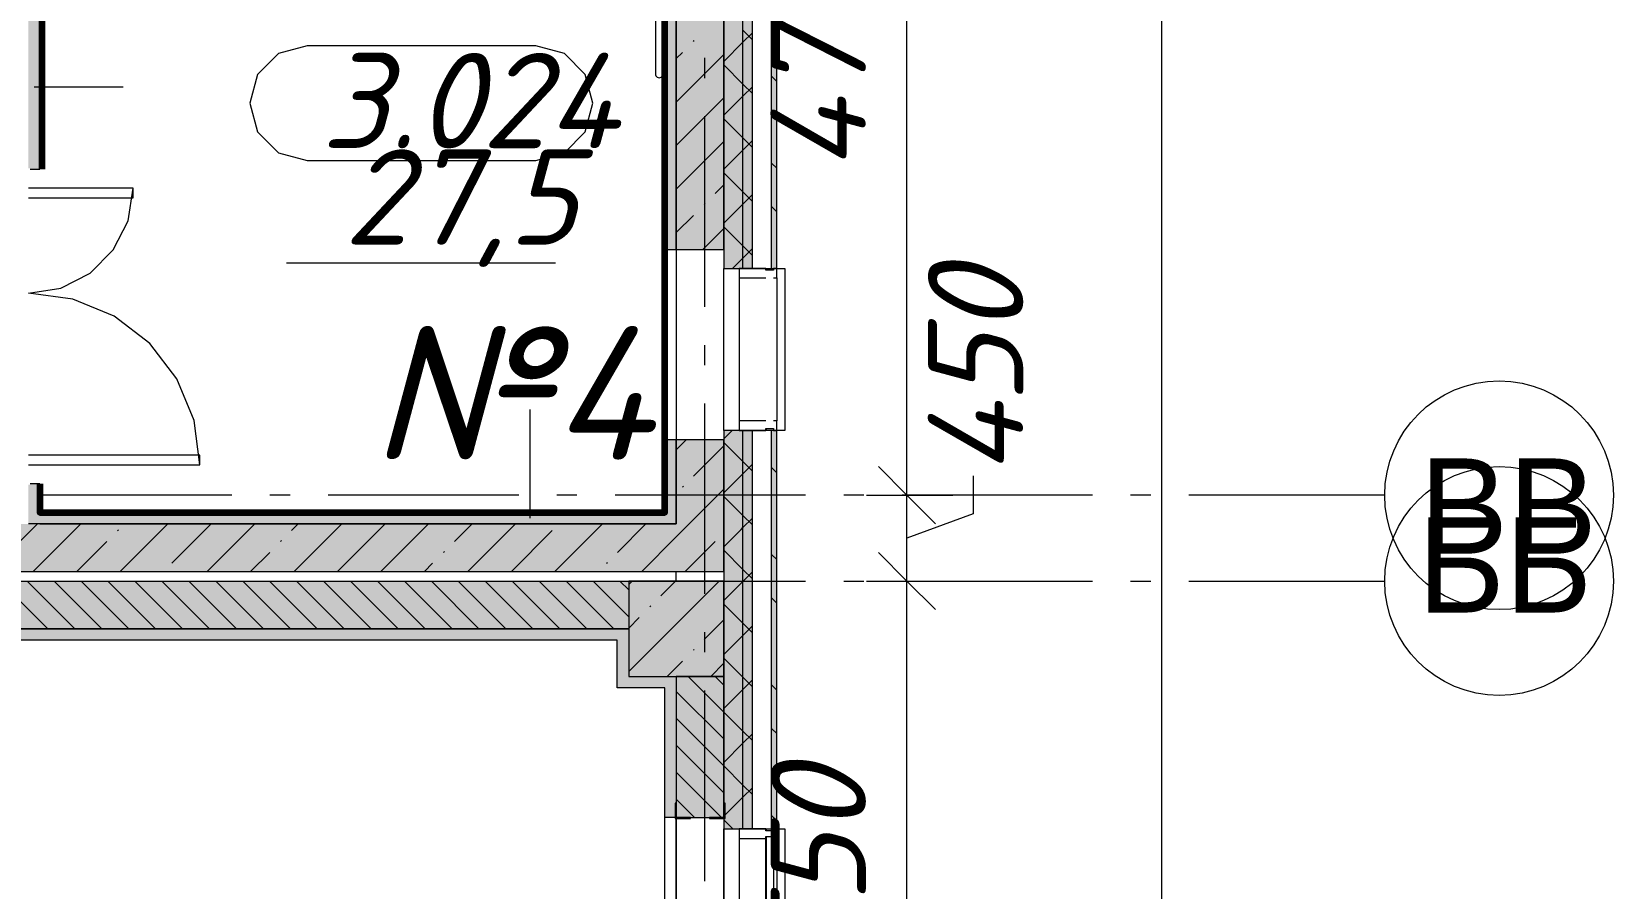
# Model space of a CAD drawing. Header units: millimetres. Extents: x -537608 to 253996, y -217170 to 186033.
# Drawn here: x -216910 to -208608, y 138509 to 143003 of the extents above; entities that cross this region are included whole.
import ezdxf

# ---------------------------------------------------------------- set-up
doc = ezdxf.new("R2010")
doc.units = ezdxf.units.MM
doc.layers.add('16) Лак 1.6м', color=160, linetype='Continuous', lineweight=90)
doc.layers.add('PDF _Геометрия', color=7, linetype='Continuous')
doc.layers.add('PDF _Текст', color=7, linetype='Continuous')
doc.layers.add('PDF _Сплошная заливка', color=7, linetype='Continuous', true_color=0xffffff)
doc.styles.add('PDF ArialMT', font='arial.ttf')
doc.styles.add('PDF ISOCPEUR Italic', font='isocpeui.ttf')

msp = doc.modelspace()

# ---------------------------------------------------------------- hatches: boundary and pattern name
at = {"layer": 'PDF _Сплошная заливка', "transparency": 33554559}
h = msp.add_hatch(color=256, dxfattribs=at)
h.paths.add_polyline_path([(-212999.1964, 140391.2579), (-212999.1964, 140911.2581), (-213026.1966, 140911.2581), (-213026.1966, 140391.2579)], flags=0)
h.paths.add_polyline_path([(-213026.1966, 141761.2576), (-212999.1964, 141761.2576), (-212999.1964, 149311.2565), (-213026.1966, 149311.2565), (-213026.1966, 143549.4642)], flags=0)
h.paths.add_polyline_path([(-212999.1964, 162961.253), (-212999.1964, 164261.2537), (-213026.1966, 164261.2537), (-213026.1966, 162961.253)], flags=0)
h.paths.add_polyline_path([(-212999.1964, 165961.2517), (-212999.1964, 167261.2524), (-213026.1966, 167261.2524), (-213026.1966, 165961.2517)], flags=0)
h.paths.add_polyline_path([(-212999.1964, 168961.2525), (-212999.1964, 170261.2532), (-213026.1966, 170261.2532), (-213026.1966, 168961.2525)], flags=0)
h.paths.add_polyline_path([(-213026.1966, 171961.2511), (-212999.1964, 171961.2511), (-212999.1964, 173161.2514), (-213026.1966, 173161.2514)], flags=0)
h.paths.add_polyline_path([(-212999.1964, 174861.2493), (-212999.1964, 179270.9029), (-213026.1966, 179270.9029), (-213026.1966, 174861.2493)], flags=0)
h = msp.add_hatch(color=256, dxfattribs=at)
h.paths.add_polyline_path([(-213176.1955, 140391.2579), (-213126.1959, 140391.2579), (-213126.1959, 140911.2581), (-213176.1955, 140911.2581), (-213176.1955, 140717.6694)], flags=0)
h.paths.add_polyline_path([(-213176.1955, 141761.2576), (-213126.1959, 141761.2576), (-213126.1959, 149311.2565), (-213176.1955, 149311.2565), (-213176.1955, 143549.4642)], flags=0)
h.paths.add_polyline_path([(-213176.1955, 162961.253), (-213126.1959, 162961.253), (-213126.1959, 164261.2537), (-213176.1955, 164261.2537), (-213176.1955, 163372.0366)], flags=0)
h.paths.add_polyline_path([(-213176.1955, 165961.2517), (-213126.1959, 165961.2517), (-213126.1959, 167261.2524), (-213176.1955, 167261.2524), (-213176.1955, 166203.8314)], flags=0)
h.paths.add_polyline_path([(-213176.1955, 168961.2525), (-213126.1959, 168961.2525), (-213126.1959, 170261.2532), (-213176.1955, 170261.2532), (-213176.1955, 169035.6284)], flags=0)
h.paths.add_polyline_path([(-213126.1959, 171961.2511), (-213126.1959, 173161.2514), (-213176.1955, 173161.2514), (-213176.1955, 171961.2511)], flags=0)
h.paths.add_polyline_path([(-213176.1955, 174861.2493), (-213126.1959, 174861.2493), (-213126.1959, 179120.9023), (-213176.1955, 179120.9023), (-213176.1955, 177531.0151)], flags=0)
h = msp.add_hatch(color=256, dxfattribs=at)
h.paths.add_polyline_path([(-213238.0699, 140391.2579), (-213176.1955, 140391.2579), (-213176.1955, 140911.2581), (-213276.196, 140911.2581), (-213276.196, 140391.2579)], flags=0)
h.paths.add_polyline_path([(-213238.0699, 141761.2576), (-213176.1955, 141761.2576), (-213176.1955, 149311.2565), (-213276.196, 149311.2565), (-213276.196, 141761.2576)], flags=0)
h.paths.add_polyline_path([(-213176.1955, 162961.253), (-213176.1955, 164261.2537), (-213276.196, 164261.2537), (-213276.196, 162961.253), (-213238.0699, 162961.253)], flags=0)
h.paths.add_polyline_path([(-213176.1955, 165961.2517), (-213176.1955, 167261.2524), (-213276.196, 167261.2524), (-213276.196, 165961.2517), (-213238.0699, 165961.2517)], flags=0)
h.paths.add_polyline_path([(-213176.1955, 168961.2525), (-213176.1955, 170261.2532), (-213276.196, 170261.2532), (-213276.196, 168961.2525), (-213238.0699, 168961.2525)], flags=0)
h.paths.add_polyline_path([(-213238.0699, 171961.2511), (-213176.1955, 171961.2511), (-213176.1955, 173161.2514), (-213276.196, 173161.2514), (-213276.196, 171961.2511)], flags=0)
h.paths.add_polyline_path([(-213276.196, 174861.2493), (-213176.1955, 174861.2493), (-213176.1955, 179020.9019), (-213276.196, 179020.9019), (-213276.196, 174870.9032)], flags=0)
at = {"layer": 'PDF _Сплошная заливка', "true_color": 0x56bc34, "transparency": 33554559}
h = msp.add_hatch(color=85, dxfattribs=at)
h.paths.add_polyline_path([(-216926.1955, 140421.2571), (-216866.1969, 140421.2571), (-216866.1969, 140631.2573), (-216918.1951, 140631.2573), (-216918.1951, 140626.2577), (-216926.1955, 140626.2577)], flags=0)
h.paths.add_polyline_path([(-216918.1951, 142281.2572), (-216866.1969, 142281.2572), (-216866.1969, 148521.2561), (-216926.1955, 148521.2561), (-216926.1481, 142286.258), (-216918.1951, 142286.258)], flags=0)
at = {"layer": 'PDF _Сплошная заливка', "transparency": 33554559}
h = msp.add_hatch(color=256, dxfattribs=at)
h.paths.add_polyline_path([(-213526.1963, 140171.2573), (-213276.196, 140171.2573), (-213276.196, 140861.2579), (-213526.1963, 140861.2579), (-213526.1963, 140421.2571)], flags=0)
h.paths.add_polyline_path([(-213276.196, 141861.2569), (-213276.196, 148521.2561), (-213526.1963, 148521.2561), (-213526.1963, 141861.2569)], flags=0)
at = {"layer": 'PDF _Сплошная заливка', "true_color": 0x56bc34, "transparency": 33554559}
h = msp.add_hatch(color=85, dxfattribs=at)
h.paths.add_polyline_path([(-213586.1959, 140421.2571), (-213526.1963, 140421.2571), (-213526.1963, 140861.2579), (-213586.1959, 140861.2579), (-213586.1959, 140481.2579)], flags=0)
h.paths.add_polyline_path([(-213586.1959, 141861.2569), (-213526.1963, 141861.2569), (-213526.1963, 148461.2554), (-213586.1959, 148461.2554), (-213586.1959, 143549.4642)], flags=0)
msp.add_hatch(color=85, dxfattribs=at).paths.add_polyline_path([(-213586.1959, 140421.2571), (-213586.1959, 140481.2579), (-216866.1969, 140481.2579), (-216866.1969, 140421.2571), (-214072.9389, 140421.2571)])
at = {"layer": 'PDF _Сплошная заливка', "transparency": 33554559}
for points in [[(-213526.1963, 140171.2573), (-213526.1963, 140421.2571), (-217176.1964, 140421.2571), (-217176.1964, 140171.2573), (-214072.9389, 140171.2573)], [(-213776.1962, 139871.2588), (-213776.1962, 140121.2581), (-220776.1952, 140121.2581), (-220776.1952, 139871.2588), (-214072.9389, 139871.2588)], [(-213776.1962, 139621.2568), (-213276.196, 139621.2568), (-213276.196, 140121.2581), (-213776.1962, 140121.2581), (-213776.1962, 139871.2588)]]:
    msp.add_hatch(color=256, dxfattribs=at).paths.add_polyline_path(points)
h = msp.add_hatch(color=256, dxfattribs=at)
h.paths.add_polyline_path([(-213276.196, 91321.2663), (-213176.1955, 91321.2663), (-213176.1955, 92211.2671), (-213276.196, 92211.2671), (-213276.196, 91421.2666)], flags=0)
h.paths.add_polyline_path([(-213238.0699, 93911.265), (-213176.1955, 93911.265), (-213176.1955, 95106.2662), (-213276.196, 95106.2662), (-213276.196, 93911.265)], flags=0)
h.paths.add_polyline_path([(-213276.196, 96806.2641), (-213176.1955, 96806.2641), (-213176.1955, 98106.2648), (-213276.196, 98106.2648)], flags=0)
h.paths.add_polyline_path([(-213238.0699, 99806.2649), (-213176.1955, 99806.2649), (-213176.1955, 101111.2648), (-213276.196, 101111.2648), (-213276.196, 99806.2649)], flags=0)
h.paths.add_polyline_path([(-213276.196, 102811.2649), (-213176.1955, 102811.2649), (-213176.1955, 104121.2638), (-213276.196, 104121.2638), (-213276.196, 103904.3215)], flags=0)
h.paths.add_polyline_path([(-213276.196, 105821.264), (-213176.1955, 105821.264), (-213176.1955, 107121.2647), (-213276.196, 107121.2647), (-213276.196, 106736.1164)], flags=0)
h.paths.add_polyline_path([(-213276.196, 108821.2626), (-213176.1955, 108821.2626), (-213176.1955, 110121.2633), (-213276.196, 110121.2633), (-213276.196, 109567.9133)], flags=0)
h.paths.add_polyline_path([(-213238.0699, 111821.2633), (-213176.1955, 111821.2633), (-213176.1955, 113121.2619), (-213276.196, 113121.2619), (-213276.196, 111821.2633)], flags=0)
h.paths.add_polyline_path([(-213238.0699, 114821.262), (-213176.1955, 114821.262), (-213176.1955, 116121.2606), (-213276.196, 116121.2606), (-213276.196, 114821.262)], flags=0)
h.paths.add_polyline_path([(-213238.0699, 117821.2606), (-213176.1955, 117821.2606), (-213176.1955, 119121.2613), (-213276.196, 119121.2613), (-213276.196, 117821.2606)], flags=0)
h.paths.add_polyline_path([(-213238.0699, 120821.2614), (-213176.1955, 120821.2614), (-213176.1955, 122121.2599), (-213276.196, 122121.2599), (-213276.196, 120821.2614)], flags=0)
h.paths.add_polyline_path([(-213276.196, 123821.2601), (-213176.1955, 123821.2601), (-213176.1955, 125121.2596), (-213276.196, 125121.2596)], flags=0)
h.paths.add_polyline_path([(-213276.196, 126821.2597), (-213176.1955, 126821.2597), (-213176.1955, 128121.2594), (-213276.196, 128121.2594), (-213276.196, 127266.638)], flags=0)
h.paths.add_polyline_path([(-213176.1955, 129821.2592), (-213176.1955, 131221.2592), (-213276.196, 131221.2592), (-213276.196, 129821.2592), (-213238.0699, 129821.2592)], flags=0)
h.paths.add_polyline_path([(-213276.196, 132921.2581), (-213176.1955, 132921.2581), (-213176.1955, 134013.0333), (-213276.196, 134013.0333)], flags=0)
h.paths.add_polyline_path([(-213276.196, 135713.0321), (-213176.1955, 135713.0321), (-213176.1955, 137121.2587), (-213276.196, 137121.2587), (-213276.196, 135771.2589)], flags=0)
h.paths.add_polyline_path([(-213276.196, 138821.2574), (-213176.1955, 138821.2574), (-213176.1955, 140391.2579), (-213276.196, 140391.2579), (-213276.196, 139301.7709)], flags=0)
h = msp.add_hatch(color=256, dxfattribs=at)
h.paths.add_polyline_path([(-213126.1959, 91271.2661), (-213126.1959, 92211.2671), (-213176.1955, 92211.2671), (-213176.1955, 91271.2661)], flags=0)
h.paths.add_polyline_path([(-213176.1955, 93911.265), (-213126.1959, 93911.265), (-213126.1959, 95106.2662), (-213176.1955, 95106.2662), (-213176.1955, 93993.0342)], flags=0)
h.paths.add_polyline_path([(-213126.1959, 96806.2641), (-213126.1959, 98106.2648), (-213176.1955, 98106.2648), (-213176.1955, 96806.2641)], flags=0)
h.paths.add_polyline_path([(-213126.1959, 99806.2649), (-213126.1959, 101111.2648), (-213176.1955, 101111.2648), (-213176.1955, 99806.2649)], flags=0)
h.paths.add_polyline_path([(-213126.1959, 102811.2649), (-213126.1959, 104121.2638), (-213176.1955, 104121.2638), (-213176.1955, 102811.2649)], flags=0)
h.paths.add_polyline_path([(-213126.1959, 105821.264), (-213126.1959, 107121.2647), (-213176.1955, 107121.2647), (-213176.1955, 105821.264)], flags=0)
h.paths.add_polyline_path([(-213126.1959, 108821.2626), (-213126.1959, 110121.2633), (-213176.1955, 110121.2633), (-213176.1955, 108821.2626)], flags=0)
h.paths.add_polyline_path([(-213126.1959, 111821.2633), (-213126.1959, 113121.2619), (-213176.1955, 113121.2619), (-213176.1955, 111821.2633)], flags=0)
h.paths.add_polyline_path([(-213176.1955, 114821.262), (-213126.1959, 114821.262), (-213126.1959, 116121.2606), (-213176.1955, 116121.2606), (-213176.1955, 115231.5051)], flags=0)
h.paths.add_polyline_path([(-213126.1959, 117821.2606), (-213126.1959, 119121.2613), (-213176.1955, 119121.2613), (-213176.1955, 117821.2606)], flags=0)
h.paths.add_polyline_path([(-213176.1955, 120821.2614), (-213126.1959, 120821.2614), (-213126.1959, 122121.2599), (-213176.1955, 122121.2599), (-213176.1955, 120895.0969)], flags=0)
h.paths.add_polyline_path([(-213126.1959, 123821.2601), (-213126.1959, 125121.2596), (-213176.1955, 125121.2596), (-213176.1955, 123821.2601)], flags=0)
h.paths.add_polyline_path([(-213176.1955, 126821.2597), (-213126.1959, 126821.2597), (-213126.1959, 128121.2594), (-213176.1955, 128121.2594), (-213176.1955, 127974.5862)], flags=0)
h.paths.add_polyline_path([(-213126.1959, 129821.2592), (-213126.1959, 131221.2592), (-213176.1955, 131221.2592), (-213176.1955, 129821.2592)], flags=0)
h.paths.add_polyline_path([(-213126.1959, 132921.2581), (-213126.1959, 134013.0333), (-213176.1955, 134013.0333), (-213176.1955, 132921.2581)], flags=0)
h.paths.add_polyline_path([(-213126.1959, 135713.0321), (-213126.1959, 137121.2587), (-213176.1955, 137121.2587), (-213176.1955, 135713.0321)], flags=0)
h.paths.add_polyline_path([(-213126.1959, 138821.2574), (-213126.1959, 140391.2579), (-213176.1955, 140391.2579), (-213176.1955, 138821.2574)], flags=0)
h = msp.add_hatch(color=256, dxfattribs=at)
h.paths.add_polyline_path([(-212999.1964, 91144.2677), (-212999.1964, 92211.2671), (-213026.1966, 92211.2671), (-213026.1966, 91144.2677)], flags=0)
h.paths.add_polyline_path([(-212999.1964, 93911.265), (-212999.1964, 95106.2662), (-213026.1966, 95106.2662), (-213026.1966, 93911.265)], flags=0)
h.paths.add_polyline_path([(-213026.1966, 96806.2641), (-212999.1964, 96806.2641), (-212999.1964, 98106.2648), (-213026.1966, 98106.2648), (-213026.1966, 96824.8312)], flags=0)
h.paths.add_polyline_path([(-213026.1966, 99806.2649), (-212999.1964, 99806.2649), (-212999.1964, 101111.2648), (-213026.1966, 101111.2648), (-213026.1966, 101072.5245)], flags=0)
h.paths.add_polyline_path([(-213026.1966, 102811.2649), (-212999.1964, 102811.2649), (-212999.1964, 104121.2638), (-213026.1966, 104121.2638), (-213026.1966, 103904.3215)], flags=0)
h.paths.add_polyline_path([(-213026.1966, 105821.264), (-212999.1964, 105821.264), (-212999.1964, 107121.2647), (-213026.1966, 107121.2647), (-213026.1966, 106736.1164)], flags=0)
h.paths.add_polyline_path([(-213026.1966, 108821.2626), (-212999.1964, 108821.2626), (-212999.1964, 110121.2633), (-213026.1966, 110121.2633), (-213026.1966, 109567.9133)], flags=0)
h.paths.add_polyline_path([(-213026.1966, 111821.2633), (-212999.1964, 111821.2633), (-212999.1964, 113121.2619), (-213026.1966, 113121.2619), (-213026.1966, 112399.7082)], flags=0)
h.paths.add_polyline_path([(-213026.1966, 114821.262), (-212999.1964, 114821.262), (-212999.1964, 116121.2606), (-213026.1966, 116121.2606), (-213026.1966, 115231.5051)], flags=0)
h.paths.add_polyline_path([(-213026.1966, 117821.2606), (-212999.1964, 117821.2606), (-212999.1964, 119121.2613), (-213026.1966, 119121.2613), (-213026.1966, 118063.2999)], flags=0)
h.paths.add_polyline_path([(-212999.1964, 120821.2614), (-212999.1964, 122121.2599), (-213026.1966, 122121.2599), (-213026.1966, 120821.2614)], flags=0)
h.paths.add_polyline_path([(-213026.1966, 123821.2601), (-212999.1964, 123821.2601), (-212999.1964, 125121.2596), (-213026.1966, 125121.2596)], flags=0)
h.paths.add_polyline_path([(-213026.1966, 126821.2597), (-212999.1964, 126821.2597), (-212999.1964, 128121.2594), (-213026.1966, 128121.2594), (-213026.1966, 127974.5862)], flags=0)
h.paths.add_polyline_path([(-212999.1964, 129821.2592), (-212999.1964, 131221.2592), (-213026.1966, 131221.2592), (-213026.1966, 129821.2592)], flags=0)
h.paths.add_polyline_path([(-212999.1964, 132921.2581), (-212999.1964, 134013.0333), (-213026.1966, 134013.0333), (-213026.1966, 132921.2581)], flags=0)
h.paths.add_polyline_path([(-212999.1964, 135713.0321), (-212999.1964, 137121.2587), (-213026.1966, 137121.2587), (-213026.1966, 135713.0321)], flags=0)
h.paths.add_polyline_path([(-212999.1964, 138821.2574), (-212999.1964, 140391.2579), (-213026.1966, 140391.2579), (-213026.1966, 138821.2574)], flags=0)
at = {"layer": 'PDF _Сплошная заливка', "true_color": 0xff7d7d, "transparency": 33554559}
for points in [[(-213836.1964, 139811.2576), (-213776.1962, 139811.2576), (-213776.1962, 139871.2588), (-220716.1945, 139871.2588), (-220716.1945, 139811.2576), (-214072.9389, 139811.2576)], [(-213586.1959, 139561.2583), (-213526.1963, 139561.2583), (-213526.1963, 139621.2568), (-213776.1962, 139621.2568), (-213776.1962, 139561.2583)]]:
    msp.add_hatch(color=11, dxfattribs=at).paths.add_polyline_path(points)
h = msp.add_hatch(color=11, dxfattribs=at)
h.paths.add_polyline_path([(-213586.1959, 136271.2587), (-213526.1963, 136271.2587), (-213526.1963, 137061.2578), (-213586.1959, 137061.2578), (-213586.1959, 136331.2583)], flags=0)
h.paths.add_polyline_path([(-213526.1963, 138881.2581), (-213526.1963, 139561.2583), (-213586.1959, 139561.2583), (-213586.1959, 138881.2581)], flags=0)
at = {"layer": 'PDF _Сплошная заливка', "transparency": 33554559}
h = msp.add_hatch(color=256, dxfattribs=at)
h.paths.add_polyline_path([(-213276.196, 91921.2686), (-213276.196, 92151.2643), (-213526.1963, 92151.2643), (-213526.1963, 91921.2686), (-213431.1553, 91921.2686)], flags=0)
h.paths.add_polyline_path([(-213526.1963, 93971.2679), (-213276.196, 93971.2679), (-213276.196, 95046.2677), (-213526.1963, 95046.2677), (-213526.1963, 93993.0342)], flags=0)
h.paths.add_polyline_path([(-213526.1963, 96866.267), (-213276.196, 96866.267), (-213276.196, 98046.2663), (-213526.1963, 98046.2663)], flags=0)
h.paths.add_polyline_path([(-213276.196, 99866.2656), (-213276.196, 101051.2641), (-213526.1963, 101051.2641), (-213526.1963, 99866.2656)], flags=0)
h.paths.add_polyline_path([(-213276.196, 102871.2634), (-213276.196, 104061.2632), (-213526.1963, 104061.2632), (-213526.1963, 102871.2634)], flags=0)
h.paths.add_polyline_path([(-213276.196, 105881.2646), (-213276.196, 107061.264), (-213526.1963, 107061.264), (-213526.1963, 105881.2646)], flags=0)
h.paths.add_polyline_path([(-213276.196, 108881.2632), (-213276.196, 109671.2637), (-213526.1963, 109671.2637), (-213526.1963, 108881.2632)], flags=0)
h.paths.add_polyline_path([(-213276.196, 109921.2625), (-213276.196, 110061.2626), (-213526.1963, 110061.2626), (-213526.1963, 109921.2625)], flags=0)
h.paths.add_polyline_path([(-213276.196, 111881.2619), (-213276.196, 112421.2636), (-213526.1963, 112421.2636), (-213526.1963, 111881.2619)], flags=0)
h.paths.add_polyline_path([(-213276.196, 112921.2633), (-213276.196, 113061.2634), (-213526.1963, 113061.2634), (-213526.1963, 112921.2633), (-213326.1961, 112921.2633)], flags=0)
h.paths.add_polyline_path([(-213526.1963, 114881.2627), (-213276.196, 114881.2627), (-213276.196, 116061.262), (-213526.1963, 116061.262), (-213526.1963, 115231.5051)], flags=0)
h.paths.add_polyline_path([(-213526.1963, 117881.2613), (-213276.196, 117881.2613), (-213276.196, 118421.2607), (-213526.1963, 118421.2607), (-213526.1963, 118063.2999)], flags=0)
h.paths.add_polyline_path([(-213276.196, 118921.2605), (-213276.196, 119061.2607), (-213526.1963, 119061.2607), (-213526.1963, 118921.2605), (-213344.1577, 118921.2605)], flags=0)
h.paths.add_polyline_path([(-213526.1963, 120881.2599), (-213276.196, 120881.2599), (-213276.196, 121421.2594), (-213526.1963, 121421.2594), (-213526.1963, 120895.0969)], flags=0)
h.paths.add_polyline_path([(-213276.196, 121921.2613), (-213276.196, 122061.2593), (-213526.1963, 122061.2593), (-213526.1963, 121921.2613), (-213326.1961, 121921.2613)], flags=0)
h.paths.add_polyline_path([(-213276.196, 123881.2607), (-213276.196, 125061.26), (-213526.1963, 125061.26), (-213526.1963, 123881.2607)], flags=0)
h.paths.add_polyline_path([(-213526.1963, 126881.2599), (-213276.196, 126881.2599), (-213276.196, 127421.2599), (-213526.1963, 127421.2599), (-213526.1963, 127266.638)], flags=0)
h.paths.add_polyline_path([(-213276.196, 127921.2597), (-213276.196, 128061.2598), (-213526.1963, 128061.2598), (-213526.1963, 127921.2597), (-213326.1961, 127921.2597)], flags=0)
h.paths.add_polyline_path([(-213276.196, 129881.2587), (-213276.196, 130421.2599), (-213526.1963, 130421.2599), (-213526.1963, 129881.2587)], flags=0)
h.paths.add_polyline_path([(-213276.196, 130921.2596), (-213276.196, 131161.2588), (-213526.1963, 131161.2588), (-213526.1963, 130921.2596), (-213351.1962, 130921.2596)], flags=0)
h.paths.add_polyline_path([(-213526.1963, 132981.2592), (-213276.196, 132981.2592), (-213276.196, 133953.0322), (-213526.1963, 133953.0322)], flags=0)
h.paths.add_polyline_path([(-213526.1963, 136271.2587), (-213276.196, 136271.2587), (-213276.196, 137061.2578), (-213526.1963, 137061.2578), (-213526.1963, 136469.9747)], flags=0)
h.paths.add_polyline_path([(-213526.1963, 138881.2581), (-213276.196, 138881.2581), (-213276.196, 139621.2568), (-213526.1963, 139621.2568), (-213526.1963, 139301.7709)], flags=0)

# ---------------------------------------------------------------- linework, layer by layer
at = {"layer": '16) Лак 1.6м'}
for points in [[(-216866.1969, 140631.2573), (-216866.1969, 140481.2579), (-213586.1959, 140481.2579), (-213586.1959, 148461.2554), (-215999.3038, 148491.2568)], [(-216856.1965, 143121.2568), (-216856.1965, 142281.2572)]]:
    msp.add_lwpolyline(points, dxfattribs=at)
at = {"layer": 'PDF _Геометрия', "lineweight": 9}
for p, q in [((-210977.27, 91281.2687), (-210977.27, 179161.2487)), ((-213176.1955, 141761.2576), (-213176.1955, 149311.2565)), ((-213126.1959, 141761.2576), (-213126.1959, 149311.2565)), ((-213026.1966, 141761.2576), (-213026.1966, 149311.2565)), ((-212999.1964, 141761.2576), (-212999.1964, 149311.2565)), ((-213276.196, 141861.2569), (-213276.196, 148521.2561)), ((-213276.196, 148521.2561), (-213276.196, 141761.2576)), ((-213586.1959, 148461.2554), (-213586.1959, 141861.2569)), ((-213526.1963, 141861.2569), (-213526.1963, 148461.2554)), ((-213526.1963, 148461.2554), (-213526.1963, 141861.2569)), ((-213636.1962, 147701.3102), (-213636.1962, 142781.3119)), ((-213596.1964, 142781.3119), (-213596.1964, 147701.3102)), ((-212315.765, 140571.2577), (-212315.765, 145271.2564)), ((-216866.1969, 142281.2572), (-216866.1969, 143116.2577)), ((-213436.4107, 142951.6412), (-213431.6693, 142956.382)), ((-213126.1959, 142961.0663), (-213176.1955, 143011.0665)), ((-213176.1955, 142947.1561), (-213126.1959, 142997.1562)), ((-213526.1963, 142861.8539), (-213493.4344, 142894.6154)), ((-213526.1963, 142633.756), (-213276.196, 142883.7559)), ((-213276.196, 142847.1557), (-213176.1955, 142947.1561)), ((-213176.1955, 142728.2233), (-213276.196, 142828.2237)), ((-216896.1962, 142713.0235), (-216430.0452, 142713.0235)), ((-213636.1962, 142781.3119), (-213635.5147, 142776.1351)), ((-213635.5147, 142776.1351), (-213633.5168, 142771.3109)), ((-213633.5168, 142771.3109), (-213630.3379, 142767.1691)), ((-213630.3379, 142767.1691), (-213626.1968, 142763.9909)), ((-213626.1968, 142763.9909), (-213621.373, 142761.9929)), ((-213621.373, 142761.9929), (-213616.1963, 142761.3126)), ((-213616.1963, 142761.3126), (-213611.0195, 142761.9929)), ((-213611.0195, 142761.9929), (-213606.1958, 142763.9909)), ((-213606.1958, 142763.9909), (-213602.0546, 142767.1691)), ((-213602.0546, 142767.1691), (-213598.8758, 142771.3109)), ((-213598.8758, 142771.3109), (-213596.8778, 142776.1351)), ((-213596.8778, 142776.1351), (-213596.1964, 142781.3119)), ((-213126.1959, 142678.2247), (-213176.1955, 142728.2233)), ((-213176.1955, 142664.314), (-213126.1959, 142714.3131)), ((-213526.1963, 142405.6565), (-213276.196, 142655.6569)), ((-213276.196, 142564.3135), (-213176.1955, 142664.314)), ((-213176.1955, 142445.3807), (-213276.196, 142545.381)), ((-213526.1963, 142177.5586), (-213276.196, 142427.559)), ((-213276.196, 142281.4704), (-213176.1955, 142381.4707)), ((-213126.1959, 142395.3805), (-213176.1955, 142445.3807)), ((-213176.1955, 142381.4707), (-213126.1959, 142431.4709)), ((-216918.1951, 142281.2572), (-216866.1969, 142281.2572)), ((-213176.1955, 142162.538), (-213276.196, 142262.5383)), ((-216376.1955, 142181.2568), (-216926.1955, 142181.2568)), ((-216926.1955, 142131.2577), (-216376.1955, 142131.2577)), ((-216403.1139, 142011.2984), (-216376.1955, 142181.2568)), ((-216376.1955, 142131.2577), (-216376.1955, 142181.2568)), ((-213322.3612, 142153.2954), (-213276.196, 142199.4595)), ((-213126.1959, 142112.5389), (-213176.1955, 142162.538)), ((-213176.1955, 142098.6287), (-213126.1959, 142148.6278)), ((-213526.1963, 141949.4602), (-213436.4107, 142039.2459)), ((-213379.3854, 142096.2712), (-213374.6446, 142101.012)), ((-213276.196, 141998.6282), (-213176.1955, 142098.6287)), ((-216481.2359, 141857.9758), (-216403.1139, 142011.2984)), ((-213386.3001, 141861.2569), (-213276.196, 141971.3621)), ((-213176.1955, 141879.6959), (-213276.196, 141979.6963)), ((-213126.1959, 141829.6957), (-213176.1955, 141879.6959)), ((-216602.9144, 141736.2984), (-216481.2359, 141857.9758)), ((-213586.1959, 141861.2569), (-213526.1963, 141861.2569)), ((-213586.1959, 140861.2579), (-213586.1959, 141861.2569)), ((-213526.1963, 141861.2569), (-213276.196, 141861.2569)), ((-213230.724, 141761.2576), (-213176.1955, 141815.7854)), ((-213176.1955, 141815.7854), (-213126.1959, 141865.7856)), ((-216756.237, 141658.1763), (-216602.9144, 141736.2984)), ((-213276.196, 141761.2576), (-213176.1955, 141761.2576)), ((-213056.1958, 141761.2576), (-213196.196, 141761.2576)), ((-213196.196, 141761.2576), (-213196.196, 141711.2574)), ((-213196.196, 141711.2574), (-213056.1958, 141711.2574)), ((-213196.196, 141711.2574), (-213196.196, 140961.2583)), ((-213176.1955, 141761.2576), (-213126.1959, 141761.2576)), ((-213126.1959, 141761.2576), (-213026.1966, 141761.2576)), ((-213056.1958, 141751.2571), (-213056.1958, 141761.2576)), ((-213016.1956, 141751.2571), (-213056.1958, 141751.2571)), ((-213026.1966, 141761.2576), (-212999.1964, 141761.2576)), ((-212999.1964, 141761.2576), (-213016.1956, 141761.2576)), ((-213016.1956, 141761.2576), (-213016.1956, 141751.2571)), ((-213016.1956, 141711.2574), (-212999.1964, 141711.2574)), ((-212999.1964, 141711.2574), (-212999.1964, 141761.2576)), ((-212999.1964, 141711.2574), (-212999.1964, 140961.2583)), ((-216926.1955, 141631.2579), (-216756.237, 141658.1763)), ((-216693.2588, 141600.5902), (-216926.1955, 141631.2579)), ((-216476.1959, 141510.6807), (-216693.2588, 141600.5902)), ((-216289.7996, 141367.653), (-216476.1959, 141510.6807)), ((-216146.7725, 141181.2568), (-216289.7996, 141367.653)), ((-216056.863, 140964.1944), (-216146.7725, 141181.2568)), ((-216026.1963, 140731.2577), (-216056.863, 140964.1944)), ((-214292.6446, 140451.2575), (-214292.6446, 141020.2368)), ((-213056.1958, 140961.2583), (-213196.196, 140961.2583)), ((-213196.196, 140961.2583), (-213196.196, 140911.2581)), ((-212999.1964, 140961.2583), (-213016.1956, 140961.2583)), ((-212999.1964, 140911.2581), (-212999.1964, 140961.2583)), ((-213276.196, 140867.2577), (-213232.1966, 140911.2581)), ((-213176.1955, 140911.2581), (-213276.196, 140911.2581)), ((-213276.196, 140911.2581), (-213276.196, 140391.2579)), ((-213196.196, 140911.2581), (-213056.1958, 140911.2581)), ((-213126.1959, 140911.2581), (-213176.1955, 140911.2581)), ((-213176.1955, 140391.2579), (-213176.1955, 140911.2581)), ((-213026.1966, 140911.2581), (-213126.1959, 140911.2581)), ((-213126.1959, 140391.2579), (-213126.1959, 140911.2581)), ((-213056.1958, 140911.2581), (-213056.1958, 140921.258)), ((-213056.1958, 140921.258), (-213016.1956, 140921.258)), ((-212999.1964, 140911.2581), (-213026.1966, 140911.2581)), ((-213026.1966, 140391.2579), (-213026.1966, 140911.2581)), ((-213016.1956, 140921.258), (-213016.1956, 140911.2581)), ((-213016.1956, 140911.2581), (-212999.1964, 140911.2581)), ((-212999.1964, 140391.2579), (-212999.1964, 140911.2581)), ((-213526.1963, 140861.2579), (-213586.1959, 140861.2579)), ((-213586.1959, 140861.2579), (-213586.1959, 140481.2579)), ((-213526.1963, 140808.968), (-213473.9076, 140861.2579)), ((-213526.1963, 140421.2571), (-213526.1963, 140861.2579)), ((-213526.1963, 140861.2579), (-213526.1963, 140421.2571)), ((-213276.196, 140861.2579), (-213526.1963, 140861.2579)), ((-213436.4107, 140670.6553), (-213276.196, 140830.869)), ((-213276.196, 140171.2573), (-213276.196, 140861.2579)), ((-213176.1955, 140748.3253), (-213276.196, 140848.3251)), ((-216026.1963, 140781.2579), (-216926.1955, 140781.2579)), ((-216926.1955, 140731.2577), (-216026.1963, 140731.2577)), ((-216026.1963, 140731.2577), (-216026.1963, 140781.2579)), ((-213126.1959, 140698.3251), (-213176.1955, 140748.3253)), ((-213176.1955, 140684.4148), (-213126.1959, 140734.415)), ((-216866.1969, 140631.2573), (-216918.1951, 140631.2573)), ((-216866.1969, 140481.2579), (-216866.1969, 140631.2573)), ((-213276.196, 140584.415), (-213176.1955, 140684.4148)), ((-211968.7014, 140673.8535), (-211968.7014, 140473.8538)), ((-213526.1963, 140352.7717), (-213276.196, 140602.7711)), ((-213493.4344, 140613.6306), (-213488.6935, 140618.373)), ((-213176.1955, 140465.4821), (-213276.196, 140565.4825)), ((-212527.8966, 140571.2577), (-212315.765, 140571.2577)), ((-212315.765, 140121.2581), (-212315.765, 140571.2577)), ((-212315.765, 140571.2577), (-212075.7645, 140571.2577)), ((-213586.1959, 140481.2579), (-216866.1969, 140481.2579)), ((-213126.1959, 140415.4824), (-213176.1955, 140465.4821)), ((-211968.7014, 140473.8538), (-212315.765, 140346.2579)), ((-217028.9624, 140271.4837), (-216879.1879, 140421.2571)), ((-216866.1969, 140421.2571), (-216926.1955, 140421.2571)), ((-216901.0877, 140171.2573), (-216651.0889, 140421.2571)), ((-216866.1969, 140421.2571), (-213586.1959, 140421.2571)), ((-213586.1959, 140421.2571), (-216866.1969, 140421.2571)), ((-216458.716, 140385.5321), (-216453.9731, 140390.2735)), ((-216444.892, 140171.2573), (-216194.891, 140421.2571)), ((-216173.5918, 140214.4584), (-215966.7941, 140421.2571)), ((-215988.694, 140171.2573), (-215738.6952, 140421.2571)), ((-215546.3223, 140385.5321), (-215510.5963, 140421.2571)), ((-215532.4982, 140171.2573), (-215282.4973, 140421.2571)), ((-215304.3993, 140171.2573), (-215054.4004, 140421.2571)), ((-215076.3003, 140171.2573), (-214826.3015, 140421.2571)), ((-214690.9518, 140328.5085), (-214598.2025, 140421.2571)), ((-214620.1045, 140171.2573), (-214370.1036, 140421.2571)), ((-214392.0055, 140171.2573), (-214177.7307, 140385.5321)), ((-214163.9066, 140171.2573), (-213913.9067, 140421.2571)), ((-213835.5833, 140271.4837), (-213685.8088, 140421.2571)), ((-213586.1959, 140421.2571), (-213526.1963, 140421.2571)), ((-213526.1963, 140421.2571), (-213586.1959, 140421.2571)), ((-213276.196, 140301.5724), (-213186.5109, 140391.2579)), ((-213276.196, 140391.2579), (-213276.196, 138821.2574)), ((-213186.5109, 140391.2579), (-213176.1955, 140401.5727)), ((-213176.1955, 140401.5727), (-213126.1959, 140451.5724)), ((-213176.1955, 138821.2574), (-213176.1955, 140391.2579)), ((-213126.1959, 138821.2574), (-213126.1959, 140391.2579)), ((-213026.1966, 138821.2574), (-213026.1966, 140391.2579)), ((-212999.1964, 138821.2574), (-212999.1964, 140391.2579)), ((-216672.9909, 140171.2573), (-216515.7392, 140328.5085)), ((-215603.3455, 140328.5085), (-215598.6047, 140333.2498)), ((-213707.7097, 140171.2573), (-213526.1963, 140352.7717)), ((-213479.6118, 140171.2573), (-213322.3612, 140328.5085)), ((-215760.5972, 140171.2573), (-215660.3708, 140271.4837)), ((-214848.2035, 140171.2573), (-214805.0023, 140214.4584)), ((-214747.977, 140271.4837), (-214743.2362, 140276.2245)), ((-213892.6075, 140214.4584), (-213887.8656, 140219.2003)), ((-213176.1955, 140182.64), (-213276.196, 140282.6393)), ((-217176.1964, 140171.2573), (-213526.1963, 140171.2573)), ((-213526.1963, 140121.2581), (-213526.1963, 140171.2573)), ((-213526.1963, 140171.2573), (-213276.196, 140171.2573)), ((-213126.1959, 140132.6398), (-213176.1955, 140182.64)), ((-213176.1955, 140118.7296), (-213126.1959, 140168.7297)), ((-220776.1952, 140121.2581), (-213776.1962, 140121.2581)), ((-216824.6126, 139871.2588), (-217074.6115, 140121.2581)), ((-216683.1894, 139871.2588), (-216933.1904, 140121.2581)), ((-216541.7684, 139871.2588), (-216791.7693, 140121.2581)), ((-216400.3473, 139871.2588), (-216650.3483, 140121.2581)), ((-216258.9263, 139871.2588), (-216508.9272, 140121.2581)), ((-216117.5052, 139871.2588), (-216367.5062, 140121.2581)), ((-215976.0842, 139871.2588), (-216226.0829, 140121.2581)), ((-215834.6631, 139871.2588), (-216084.6619, 140121.2581)), ((-215693.242, 139871.2588), (-215943.2409, 140121.2581)), ((-215551.8189, 139871.2588), (-215801.8198, 140121.2581)), ((-215410.3977, 139871.2588), (-215660.3988, 140121.2581)), ((-215268.9767, 139871.2588), (-215518.9776, 140121.2581)), ((-215127.5556, 139871.2588), (-215377.5566, 140121.2581)), ((-214986.1346, 139871.2588), (-215236.1355, 140121.2581)), ((-214844.7136, 139871.2588), (-215094.7124, 140121.2581)), ((-214703.2925, 139871.2588), (-214953.2913, 140121.2581)), ((-214561.8715, 139871.2588), (-214811.8702, 140121.2581)), ((-214420.4482, 139871.2588), (-214670.4492, 140121.2581)), ((-214279.0272, 139871.2588), (-214529.0281, 140121.2581)), ((-214137.6061, 139871.2588), (-214387.6071, 140121.2581)), ((-213996.185, 139871.2588), (-214246.1849, 140121.2581)), ((-213854.7635, 139871.2588), (-214104.7639, 140121.2581)), ((-213776.1962, 139934.1121), (-213963.3418, 140121.2581)), ((-213776.1962, 140075.5321), (-213821.9207, 140121.2581)), ((-213776.1962, 140102.7718), (-213757.7099, 140121.2581)), ((-213776.1962, 139646.5755), (-213301.5131, 140121.2581)), ((-213776.1962, 140121.2581), (-213776.1962, 139871.2588)), ((-213276.196, 140121.2581), (-213776.1962, 140121.2581)), ((-213776.1962, 140121.2581), (-213776.1962, 139871.2588)), ((-213607.4843, 140043.3853), (-213529.6109, 140121.2581)), ((-213276.196, 139621.2568), (-213276.196, 140121.2581)), ((-213276.196, 140018.7291), (-213176.1955, 140118.7296)), ((-212527.8966, 140121.2581), (-212315.765, 140121.2581)), ((-212315.765, 136571.2582), (-212315.765, 140121.2581)), ((-212315.765, 140121.2581), (-212075.7645, 140121.2581)), ((-213664.5086, 139986.3606), (-213659.7677, 139991.1013)), ((-213176.1955, 139899.7967), (-213276.196, 139999.7972)), ((-213776.1962, 139874.6728), (-213721.5338, 139929.3353)), ((-213379.3854, 139815.2858), (-213276.196, 139918.4758)), ((-213126.1959, 139849.7976), (-213176.1955, 139899.7967)), ((-213176.1955, 139835.8863), (-213126.1959, 139885.8865)), ((-213776.1962, 139871.2588), (-220716.1945, 139871.2588)), ((-220716.1945, 139871.2588), (-213776.1962, 139871.2588)), ((-213836.1964, 139811.2576), (-220716.1945, 139811.2576)), ((-213836.1964, 139561.2583), (-213836.1964, 139811.2576)), ((-213776.1962, 139871.2588), (-213776.1962, 139811.2576)), ((-213776.1962, 139871.2588), (-213776.1962, 139621.2568)), ((-213776.1962, 139811.2576), (-213776.1962, 139621.2568)), ((-213276.196, 139735.887), (-213176.1955, 139835.8863)), ((-213436.4107, 139758.2621), (-213431.6693, 139763.0035)), ((-213176.1955, 139616.9552), (-213276.196, 139716.9539)), ((-213573.4139, 139621.2568), (-213493.4344, 139701.2374)), ((-213345.3165, 139621.2568), (-213276.196, 139690.3779)), ((-213776.1962, 139561.2583), (-213836.1964, 139561.2583)), ((-213776.1962, 139621.2568), (-213526.1963, 139621.2568)), ((-213776.1962, 139621.2568), (-213526.1963, 139621.2568)), ((-213586.1959, 139561.2583), (-213776.1962, 139561.2583)), ((-213586.1959, 138881.2581), (-213586.1959, 139561.2583)), ((-213526.1963, 139621.2568), (-213526.1963, 139561.2583)), ((-213276.196, 139621.2568), (-213526.1963, 139621.2568)), ((-213526.1963, 139621.2568), (-213526.1963, 139561.2583)), ((-213526.1963, 139621.2568), (-213276.196, 139621.2568)), ((-213526.1963, 139561.2583), (-213526.1963, 138881.2581)), ((-213526.1963, 139561.2583), (-213526.1963, 138881.2581)), ((-213276.196, 139434.1113), (-213463.3414, 139621.2568)), ((-213276.196, 139575.5329), (-213321.9209, 139621.2568)), ((-213276.196, 138881.2581), (-213276.196, 139621.2568)), ((-213276.196, 139453.0438), (-213176.1955, 139553.0442)), ((-213126.1959, 139566.9539), (-213176.1955, 139616.9552)), ((-213176.1955, 139553.0442), (-213126.1959, 139603.0444)), ((-213276.196, 139292.6913), (-213526.1963, 139542.6907)), ((-213276.196, 139151.2686), (-213526.1963, 139401.2696)), ((-213176.1955, 139334.1114), (-213276.196, 139434.1113)), ((-213126.1959, 139284.1123), (-213176.1955, 139334.1114)), ((-213176.1955, 139270.201), (-213126.1959, 139320.2012)), ((-213276.196, 139009.8471), (-213526.1963, 139259.8475)), ((-213276.196, 139170.2012), (-213176.1955, 139270.201)), ((-213176.1955, 139051.2693), (-213276.196, 139151.2686)), ((-213289.0281, 138881.2581), (-213526.1963, 139118.4264)), ((-213126.1959, 139001.2692), (-213176.1955, 139051.2693)), ((-213430.4491, 138881.2581), (-213526.1963, 138977.0054)), ((-213276.196, 138887.3585), (-213176.1955, 138987.3589)), ((-213176.1955, 138987.3589), (-213126.1959, 139037.3591)), ((-213526.1963, 138881.2581), (-213586.1959, 138881.2581)), ((-213586.1959, 137061.2578), (-213586.1959, 138881.2581)), ((-213526.1963, 138881.2581), (-213276.196, 138881.2581)), ((-213526.1963, 137067.2578), (-213526.1963, 138875.2578)), ((-213526.1963, 138875.2578), (-213526.1963, 137067.2578)), ((-213229.0269, 138821.2574), (-213276.196, 138868.4271)), ((-213276.196, 138821.2574), (-213176.1955, 138821.2574)), ((-213276.196, 137121.2587), (-213276.196, 138821.2574)), ((-213276.196, 138821.2574), (-213276.196, 137121.2587)), ((-213056.1958, 138821.2574), (-213196.196, 138821.2574)), ((-213196.196, 138821.2574), (-213196.196, 138771.2583)), ((-213176.1955, 138821.2574), (-213126.1959, 138821.2574)), ((-213126.1959, 138821.2574), (-213026.1966, 138821.2574)), ((-213056.1958, 138811.2581), (-213056.1958, 138821.2574)), ((-213016.1956, 138811.2581), (-213056.1958, 138811.2581)), ((-213026.1966, 138821.2574), (-212999.1964, 138821.2574)), ((-213016.1956, 138821.2574), (-213016.1956, 138811.2581)), ((-212999.1964, 138821.2574), (-213016.1956, 138821.2574)), ((-212999.1964, 138771.2583), (-212999.1964, 138821.2574)), ((-213196.196, 138771.2583), (-213056.1958, 138771.2583)), ((-213196.196, 138771.2583), (-213196.196, 137171.2589)), ((-213056.1958, 138771.2583), (-213056.1958, 138781.2577)), ((-213056.1958, 138781.2577), (-213016.1956, 138781.2577)), ((-213016.1956, 138781.2577), (-213016.1956, 138771.2583)), ((-213016.1956, 138771.2583), (-212999.1964, 138771.2583)), ((-213016.1956, 138771.2583), (-213016.1956, 137171.2589)), ((-212999.1964, 138771.2583), (-212999.1964, 137171.2589))]:
    msp.add_line(p, q, dxfattribs=at)
at = {"layer": 'PDF _Геометрия', "color": 8, "lineweight": 9, "true_color": 0x787878}
for p, q in [((-212999.1964, 142970.6233), (-213026.1966, 142997.6235)), ((-212999.1964, 142742.5243), (-213026.1966, 142769.5239)), ((-212999.1964, 142286.3274), (-213026.1966, 142313.3276)), ((-212999.1964, 142058.2284), (-213026.1966, 142085.2286)), ((-212999.1964, 140689.6379), (-213026.1966, 140716.6381)), ((-212999.1964, 140233.4416), (-213026.1966, 140260.4413)), ((-212999.1964, 140005.3437), (-213026.1966, 140032.3439)), ((-212999.1964, 139549.1463), (-213026.1966, 139576.1465)), ((-212999.1964, 139321.0473), (-213026.1966, 139348.0475)), ((-212999.1964, 138864.8505), (-213026.1966, 138891.8506))]:
    msp.add_line(p, q, dxfattribs=at)
at = {"layer": 'PDF _Геометрия', "color": 253, "lineweight": 9, "true_color": 0xaaaaaa}
for p, q in [((-215613.8583, 142887.9219), (-215723.6654, 142778.1148)), ((-215463.8577, 142928.1148), (-215613.8583, 142887.9219)), ((-214263.8575, 142928.1148), (-215463.8577, 142928.1148)), ((-214113.8579, 142887.9219), (-214263.8575, 142928.1148)), ((-214004.0508, 142778.1148), (-214113.8579, 142887.9219)), ((-213376.1958, 142759.1677), (-213376.1958, 142865.0004)), ((-215723.6654, 142778.1148), (-215763.8589, 142628.1147)), ((-213963.8584, 142628.1147), (-214004.0508, 142778.1148)), ((-215763.8589, 142628.1147), (-215723.6654, 142478.1147)), ((-214004.0508, 142478.1147), (-213963.8584, 142628.1147)), ((-213376.1958, 141559.1679), (-213376.1958, 142559.1669)), ((-215723.6654, 142478.1147), (-215613.8583, 142368.3081)), ((-214113.8579, 142368.3081), (-214004.0508, 142478.1147)), ((-215613.8583, 142368.3081), (-215463.8577, 142328.1152)), ((-215463.8577, 142328.1152), (-214263.8575, 142328.1152)), ((-214263.8575, 142328.1152), (-214113.8579, 142368.3081)), ((-215572.8963, 141790.0803), (-214159.9839, 141790.0803)), ((-213054.1963, 141761.2576), (-213054.1963, 141751.2571)), ((-212999.1964, 141761.2576), (-212956.1971, 141761.2576)), ((-212956.1971, 141761.2576), (-212956.1971, 140911.2581)), ((-213376.1958, 141253.3339), (-213376.1958, 141359.1677)), ((-213376.1958, 140053.3346), (-213376.1958, 141053.3347)), ((-213054.1963, 140921.258), (-213054.1963, 140911.2581)), ((-212956.1971, 140911.2581), (-212999.1964, 140911.2581)), ((-215859.0905, 140571.2577), (-216859.0901, 140571.2577)), ((-215553.257, 140571.2577), (-215659.0919, 140571.2577)), ((-214353.2588, 140571.2577), (-215353.2584, 140571.2577)), ((-214047.4248, 140571.2577), (-214153.258, 140571.2577)), ((-212847.4256, 140571.2577), (-213847.4246, 140571.2577)), ((-212541.5915, 140571.2577), (-212647.4248, 140571.2577)), ((-211341.5912, 140571.2577), (-212341.5908, 140571.2577)), ((-211035.7572, 140571.2577), (-211141.5915, 140571.2577)), ((-209808.2351, 140571.2577), (-210835.758, 140571.2577)), ((-216859.0901, 140121.2581), (-215859.0905, 140121.2581)), ((-215659.0919, 140121.2581), (-215553.257, 140121.2581)), ((-215353.2584, 140121.2581), (-214353.2588, 140121.2581)), ((-214153.258, 140121.2581), (-214047.4248, 140121.2581)), ((-213847.4246, 140121.2581), (-212847.4256, 140121.2581)), ((-212647.4248, 140121.2581), (-212541.5915, 140121.2581)), ((-212341.5908, 140121.2581), (-211341.5912, 140121.2581)), ((-211141.5915, 140121.2581), (-211035.7572, 140121.2581)), ((-210835.758, 140121.2581), (-209808.2351, 140121.2581)), ((-213376.1958, 139747.5011), (-213376.1958, 139853.3338)), ((-213376.1958, 138547.5003), (-213376.1958, 139547.5014)), ((-213054.1963, 138821.2574), (-213054.1963, 138811.2581)), ((-212999.1964, 138821.2574), (-212956.1971, 138821.2574)), ((-212956.1971, 138821.2574), (-212956.1971, 137121.2587)), ((-213056.1958, 137171.2589), (-213056.1958, 138771.2583)), ((-213054.1963, 138781.2577), (-213054.1963, 137161.2582))]:
    msp.add_line(p, q, dxfattribs=at)
at = {"layer": 'PDF _Геометрия', "color": 9, "lineweight": 9, "true_color": 0xc0c0c0}
for p, q in [((-213526.1963, 141861.2569), (-213526.1963, 140861.2579)), ((-213276.196, 140911.2581), (-213276.196, 141761.2576))]:
    msp.add_line(p, q, dxfattribs=at)
at = {"layer": 'PDF _Геометрия', "lineweight": 20}
for p, q in [((-212465.7645, 140721.2573), (-212315.765, 140571.2577)), ((-212315.765, 140571.2577), (-212165.7644, 140421.2571)), ((-212465.7645, 140271.2577), (-212315.765, 140121.2581)), ((-212315.765, 140121.2581), (-212165.7644, 139971.2576))]:
    msp.add_line(p, q, dxfattribs=at)
at = {"layer": 'PDF _Геометрия', "color": 253, "lineweight": 20, "true_color": 0xaaaaaa}
for p, q in [((-213526.1963, 138956.2584), (-213532.1967, 138956.2584)), ((-213532.1967, 138956.2584), (-213532.1967, 138875.2578)), ((-213526.1963, 138881.2581), (-213526.1963, 138956.2584)), ((-213270.1962, 138956.2584), (-213276.196, 138956.2584)), ((-213276.196, 138956.2584), (-213276.196, 138881.2581)), ((-213270.1962, 138875.2578), (-213270.1962, 138956.2584)), ((-213532.1967, 138875.2578), (-213451.1961, 138875.2578)), ((-213451.1961, 138881.2581), (-213526.1963, 138881.2581)), ((-213451.1961, 138875.2578), (-213451.1961, 138881.2581)), ((-213351.1962, 138881.2581), (-213351.1962, 138875.2578)), ((-213276.196, 138881.2581), (-213351.1962, 138881.2581)), ((-213351.1962, 138875.2578), (-213270.1962, 138875.2578))]:
    msp.add_line(p, q, dxfattribs=at)
at = {"layer": 'PDF _Геометрия', "lineweight": 20}
for centre in [(-209208.2351, 140571.2583), (-209208.2355, 140121.2581)]:
    msp.add_circle(centre, 600.0001, dxfattribs=at)
at = {"layer": 'PDF _Сплошная заливка', "color": 11, "lineweight": 35, "true_color": 0xff7d7d, "transparency": 33554559}
msp.add_solid([(-213776.1962, 139561.2583), (-213776.1962, 139811.2576), (-213836.1964, 139561.2583), (-213836.1964, 139811.2576)], dxfattribs=at)

# ---------------------------------------------------------------- texts
at = {"layer": 'PDF _Текст', "char_height": 500, "attachment_point": 4, "rotation": 90, "style": 'PDF ISOCPEUR Italic'}
for s, insert in [('4700', (-212781.2788, 142270.0296)), ('450', (-211955.381, 140673.846)), ('3550', (-212781.2788, 137714.1829))]:
    msp.add_mtext(s, dxfattribs=dict(at, insert=insert))
at = {"layer": 'PDF _Текст', "attachment_point": 4}
for s, insert, char_height, style in [('3.024', (-215391.1891, 142641.4054), 500, 'PDF ISOCPEUR Italic'), ('27,5', (-215272.1889, 142077.4554), 500, 'PDF ISOCPEUR Italic'), ('№4', (-215129.5793, 141107.1461), 700, 'PDF ISOCPEUR Italic'), ('ВВ', (-209626.0759, 140514.9349), 500, 'PDF ArialMT'), ('ББ', (-209636.3939, 140206.0485), 500, 'PDF ArialMT')]:
    msp.add_mtext(s, dxfattribs=dict(at, insert=insert, char_height=char_height, style=style))

doc.saveas('drawing.dxf')
